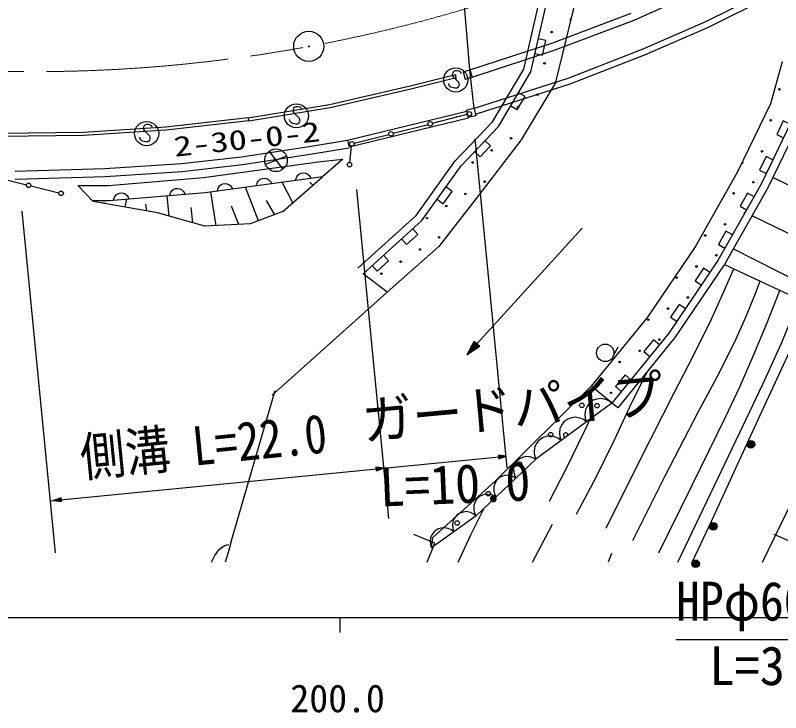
# Model space of a CAD drawing. Units: millimetres, scale not verified. Extents: x 40000 to 680000, y 20000 to 380000.
# Drawn here: x 246577 to 297078, y 198715 to 244708 of the extents above; entities that cross this region are included whole.
import ezdxf
from ezdxf.enums import TextEntityAlignment as Align

# ---------------------------------------------------------------- set-up
doc = ezdxf.new("R2010")
doc.units = ezdxf.units.MM
doc.header["$LTSCALE"] = 1000
doc.linetypes.add('CHAIN', pattern=[18.5, 12, -1.5, 3.5, -1.5])
for name, color, linetype, lineweight in [('M-BGD', 7, 'Continuous', 25), ('M-BMK', 2, 'CHAIN', 13), ('M-STR-STR1', 1, 'Continuous', 25), ('M-TTL-BAND', 7, 'Continuous', 25)]:
    doc.layers.add(name, color=color, linetype=linetype, lineweight=lineweight)
doc.layers.add('M-BMK-SRVR', color=3, linetype='Continuous')
doc.styles.add('ＭＳ ゴシック', font='')
doc.styles.get('ＭＳ ゴシック').set_extended_font_data('MS Gothic')

# ---------------------------------------------------------------- blocks, each defined once
blk = doc.blocks.new('BUHIN60')
at = {"color": 7, "linetype": 'Continuous', "lineweight": 25}
blk.add_line((170, -548), (883, -327), dxfattribs=at)
blk.add_circle((0, 0), 574, dxfattribs=at)
blk = doc.blocks.new('BUHIN63')
at = {"color": 3, "linetype": 'Continuous', "lineweight": 25}
for p, q in [((93, 741), (-89, -739)), ((687, -292), (-684, 294))]:
    blk.add_line(p, q, dxfattribs=at)
blk.add_circle((0, 0), 746, dxfattribs=at)
blk = doc.blocks.new('BUHIN65')
at = {"color": 7, "linetype": 'Continuous', "lineweight": 25}
blk.add_lwpolyline([(571, 42), (591, 104), (585, 170), (557, 251), (495, 359), (419, 435), (323, 481), (221, 482), (139, 440), (89, 407), (36, 339), (25, 268), (25, -235), (-14, -313), (-85, -390), (-172, -431), (-252, -445), (-342, -432), (-435, -343), (-527, -183), (-556, -108), (-563, -24), (-543, 61), (-491, 156)], dxfattribs=at)
blk.add_circle((0, 0), 796, dxfattribs=at)
blk = doc.blocks.new('BUHIN90')
at = {"color": 7, "linetype": 'Continuous', "lineweight": 25}
blk.add_circle((0, 0), 149, dxfattribs=at)
blk = doc.blocks.new('BUHIN93')
at = {"color": 7, "linetype": 'Continuous', "lineweight": 25}
blk.add_circle((0, 0), 149, dxfattribs=at)
blk = doc.blocks.new('BUHIN99')
at = {"color": 7, "linetype": 'Continuous', "lineweight": 25}
for radius in [249, 220, 191, 161, 132, 97.5, 67.5, 38.8, 7.5]:
    blk.add_circle((86, -233), radius, dxfattribs=at)
blk = doc.blocks.new('BUHIN102')
at = {"color": 7, "linetype": 'Continuous', "lineweight": 25}
for radius in [249, 220, 191, 161, 132, 97.5, 67.5, 38.8, 7.5]:
    blk.add_circle((84, -234), radius, dxfattribs=at)
blk = doc.blocks.new('BUHIN148')
at = {"color": 7, "linetype": 'Continuous', "lineweight": 25}
blk.add_lwpolyline([(1029, -155), (987, 94), (894, 313), (727, 569), (519, 727), (289, 840), (-30, 888), (-283, 847), (-528, 758), (-762, 562), (-911, 379), (-1029, 155)], dxfattribs=at)
blk = doc.blocks.new('BUHIN149')
at = {"color": 7, "linetype": 'Continuous', "lineweight": 25}
blk.add_lwpolyline([(903, -26), (841, 184), (738, 363), (567, 567), (372, 681), (162, 754), (-118, 762), (-332, 701), (-534, 598), (-716, 404), (-825, 231), (-903, 26)], dxfattribs=at)
blk = doc.blocks.new('BUHIN150')
at = {"color": 7, "linetype": 'Continuous', "lineweight": 25}
blk.add_lwpolyline([(894, -145), (861, 71), (782, 263), (639, 488), (460, 627), (261, 729), (-17, 774), (-238, 741), (-452, 665), (-658, 497), (-789, 339), (-894, 145)], dxfattribs=at)
blk = doc.blocks.new('BUHIN170')
at = {"color": 7, "linetype": 'Continuous', "lineweight": 25}
blk.add_lwpolyline([(-398, 302), (-297, 370), (-190, 411), (-48, 441), (76, 423), (191, 379), (314, 286), (387, 187), (438, 72), (449, -74), (438, -188), (398, -302)], dxfattribs=at)
blk = doc.blocks.new('BUHIN171')
at = {"color": 7, "linetype": 'Continuous', "lineweight": 25}
blk.add_lwpolyline([(-380, 325), (-275, 386), (-166, 421), (-23, 443), (100, 418), (212, 368), (330, 267), (397, 164), (441, 47), (444, -100), (426, -213), (380, -325)], dxfattribs=at)
blk = doc.blocks.new('BUHIN191')
at = {"color": 7, "linetype": 'Continuous', "lineweight": 25}
blk.add_lwpolyline([(-499, 26), (-525, -474), (474, -525), (499, -26)], dxfattribs=at)
blk = doc.blocks.new('BUHIN195')
at = {"color": 7, "linetype": 'Continuous', "lineweight": 25}
blk.add_lwpolyline([(-423, -267), (-156, -690), (690, -156), (423, 267)], dxfattribs=at)
blk = doc.blocks.new('BUHIN208')
at = {"color": 7, "linetype": 'Continuous', "lineweight": 25}
blk.add_lwpolyline([(472, 165), (307, 637), (-637, 307), (-472, -165)], dxfattribs=at)
blk = doc.blocks.new('BUHIN209')
at = {"color": 7, "linetype": 'Continuous', "lineweight": 25}
blk.add_lwpolyline([(482, 133), (349, 615), (-615, 349), (-482, -133)], dxfattribs=at)
blk = doc.blocks.new('BUHIN210')
at = {"color": 7, "linetype": 'Continuous', "lineweight": 25}
blk.add_lwpolyline([(491, 95), (396, 586), (-586, 396), (-491, -95)], dxfattribs=at)
blk = doc.blocks.new('BUHIN211')
at = {"color": 7, "linetype": 'Continuous', "lineweight": 25}
blk.add_lwpolyline([(497, 50), (447, 548), (-548, 447), (-497, -50)], dxfattribs=at)
blk = doc.blocks.new('BUHIN246')
at = {"color": 7, "linetype": 'Continuous', "lineweight": 25}
for radius in [995, 30]:
    blk.add_circle((0, 0), radius, dxfattribs=at)
blk = doc.blocks.new('BUHIN250')
at = {"color": 7, "linetype": 'Continuous', "lineweight": 25}
for points in [[(0, 0), (-307, 414), (-466, 221)], [(-79, 65), (-418, 230), (-307, 365)], [(-118, 97), (-391, 233), (-304, 339)], [(-157, 129), (-365, 235), (-301, 312)], [(-196, 161), (-339, 238), (-299, 286)]]:
    blk.add_lwpolyline(points, close=True, dxfattribs=at)
for points in [[(-40, 33), (-444, 227), (-309, 392), (-41, 33)], [(-304, 250), (-236, 194), (-312, 240), (-296, 260), (-236, 194)]]:
    blk.add_lwpolyline(points, dxfattribs=at)

msp = doc.modelspace()

# ---------------------------------------------------------------- linework, layer by layer
at = {"layer": 'M-BGD'}
for p, q in [((280125, 241160), (282426, 251310)), ((280595, 240972), (282914, 251199)), ((282232, 240301), (284914, 251183)), ((287404, 244391), (292504, 246687)), ((282033, 242896), (287212, 244853)), ((282200, 242425), (287404, 244391)), ((276576, 241107), (282033, 242896)), ((276732, 240632), (282200, 242425)), ((297171, 241641), (296399, 238862)), ((276120, 240972), (276576, 241107)), ((276120, 240972), (276262, 240493)), ((276576, 241107), (276718, 240628)), ((278056, 237685), (280125, 241160)), ((278457, 237380), (280595, 240972)), ((272624, 240062), (275624, 240805)), ((272672, 239868), (275672, 240611)), ((275624, 240805), (275637, 240446)), ((276262, 240493), (276718, 240628)), ((267311, 238831), (272624, 240062)), ((282232, 240301), (279960, 236485)), ((267350, 238634), (272672, 239868)), ((261943, 237948), (267311, 238831)), ((261975, 237751), (267350, 238634)), ((276856, 238573), (276339, 238452)), ((276339, 238452), (276453, 237965)), ((276856, 238573), (276970, 238086)), ((296399, 238862), (294239, 234376)), ((261943, 237948), (256498, 237323)), ((261943, 237948), (261966, 237749)), ((276374, 238357), (268505, 236453)), ((276480, 237919), (268610, 236016)), ((274098, 237591), (276393, 238178)), ((276970, 238086), (276453, 237965)), ((298043, 238243), (295790, 233563)), ((298513, 238066), (296233, 233331)), ((261966, 237749), (256521, 237125)), ((271513, 236929), (273807, 237516)), ((275600, 235111), (278056, 237685)), ((278457, 237380), (275987, 234792)), ((251070, 236977), (245611, 236920)), ((256498, 237323), (251070, 236977)), ((256511, 237124), (251077, 236777)), ((268927, 236267), (271222, 236854)), ((251077, 236777), (245607, 236720)), ((268505, 236453), (265959, 236039)), ((268505, 236453), (268610, 236016)), ((279041, 214869), (276917, 236572)), ((279960, 236485), (277145, 232826)), ((265959, 236039), (261502, 235362)), ((268588, 235940), (266042, 235526)), ((268646, 235010), (268765, 236080)), ((261502, 235362), (257548, 234907)), ((266037, 235525), (261571, 234847)), ((257548, 234907), (252475, 234579)), ((261571, 234847), (257595, 234389)), ((259002, 234007), (266731, 235065)), ((266731, 235065), (268181, 235231)), ((268181, 235231), (266866, 234074)), ((273031, 231507), (275600, 235111)), ((252475, 234579), (246562, 234410)), ((257595, 234389), (252499, 234059)), ((273407, 231172), (275987, 234792)), ((294239, 234376), (291411, 229395)), ((245450, 233993), (247305, 233535)), ((252499, 234059), (246577, 233890)), ((252728, 233492), (259002, 234007)), ((259111, 233013), (266866, 234074)), ((264226, 231762), (266866, 234074)), ((301920, 231381), (296561, 234013)), ((247596, 233463), (249451, 233005)), ((250705, 233480), (252728, 233492)), ((250705, 233480), (251713, 232428)), ((262618, 231151), (261773, 233377)), ((264886, 232340), (264178, 233707)), ((266206, 233496), (266015, 233714)), ((295790, 233563), (292933, 228531)), ((296233, 233331), (293368, 228284)), ((252772, 232492), (259111, 233013)), ((256734, 231452), (256594, 232814)), ((259826, 230832), (259470, 233062)), ((271229, 211515), (269104, 233217)), ((277145, 232826), (274519, 229459)), ((251658, 232485), (252772, 232492)), ((255954, 231672), (251713, 232428)), ((252420, 232302), (252437, 232394)), ((253834, 232050), (253932, 232604)), ((263690, 231558), (263145, 232503)), ((247002, 231802), (249208, 209260)), ((255247, 231798), (255199, 232252)), ((258294, 231013), (258177, 232030)), ((261330, 230909), (260841, 232121)), ((259075, 230794), (255954, 231672)), ((264226, 231762), (262082, 230948)), ((269187, 228039), (273031, 231507)), ((300657, 228809), (295190, 231494)), ((262082, 230948), (259075, 230794)), ((269522, 227668), (273407, 231172)), ((283981, 230670), (276360, 222311)), ((274519, 229459), (271119, 226445)), ((291483, 229511), (288297, 224796)), ((299512, 226478), (293951, 229311)), ((292933, 228531), (289703, 223750)), ((293368, 228284), (299079, 225595)), ((293348, 228251), (290104, 223451)), ((271119, 226445), (269522, 227668)), ((271119, 226445), (263519, 219662)), ((288297, 224796), (284579, 220244)), ((289703, 223750), (285935, 219137)), ((290104, 223451), (286322, 218820)), ((278228, 213979), (284579, 220244)), ((286322, 218820), (284579, 220244)), ((260800, 209919), (263732, 219965)), ((285935, 219137), (280915, 215429)), ((248873, 212686), (278967, 215632)), ((280915, 215429), (276974, 211707)), ((274129, 210270), (278228, 213979)), ((295875, 208641), (297852, 212704)), ((276974, 211707), (274034, 209589)), ((291240, 208641), (292400, 211110)), ((274261, 209906), (272868, 210461)), ((274034, 209589), (274129, 210270)), ((298015, 209870), (296637, 210462)), ((273757, 208641), (274261, 209906)), ((305180, 203530), (290159, 203530))]:
    msp.add_line(p, q, dxfattribs=at)
for points in [[(279270, 238747), (279700, 238491), (280211, 239350), (279782, 239606)], [(292400, 211110), (295725, 218331), (299079, 225595), (305172, 238003)], [(276876, 235725), (277238, 235379), (277929, 236103), (277567, 236448)], [(274406, 232575), (274814, 232285), (275394, 233099), (274987, 233389)], [(285560, 210893), (287782, 215356), (290045, 219810), (291302, 222231), (292504, 224677), (293251, 226332), (293977, 227997)], [(287317, 210061), (289464, 214328), (291665, 218570), (292885, 220857), (294055, 223178), (294764, 224763), (295418, 226372), (295576, 226771), (295732, 227171)], [(289034, 209247), (291228, 213724), (293436, 218208), (294381, 220204), (295270, 222225), (296163, 224387), (297031, 226560)], [(290293, 208650), (292442, 213152), (294599, 217661), (295900, 220384), (297146, 223129), (297730, 224538), (298293, 225965)], [(276429, 222386), (276860, 223174), (277174, 222888), (276431, 222388)], [(276891, 222893), (276771, 222761), (276872, 222909), (276909, 222876), (276771, 222761)], [(283614, 211816), (284893, 214250), (286117, 216711), (287122, 218876), (288179, 221011), (288239, 221125), (288298, 221240)], [(281824, 212664), (283009, 214967), (284139, 217292), (284326, 217689), (284513, 218086)], [(249158, 212714), (249582, 212862), (249602, 212651), (249159, 212714)], [(249499, 212747), (249410, 212738), (249498, 212760), (249500, 212735), (249410, 212738)], [(275789, 208641), (276643, 210454), (277535, 212245)], [(280699, 208641), (281363, 209895), (282030, 211148)], [(259515, 208641), (259739, 209071), (260001, 209445), (260186, 209613), (260411, 209736), (260540, 209778), (260673, 209814)], [(260800, 209919), (260616, 209280), (260431, 208641)], [(285911, 209221), (285807, 208931), (285703, 208641)]]:
    msp.add_lwpolyline(points, dxfattribs=at)
for points in [[(276360, 222311), (277219, 222881), (276849, 223218)], [(276498, 222462), (276862, 223121), (277121, 222885)], [(276566, 222536), (276865, 223068), (277068, 222883)], [(276635, 222612), (276867, 223015), (277015, 222881)], [(276702, 222686), (276870, 222962), (276962, 222878)], [(249107, 212709), (249617, 212633), (249592, 212882)], [(249209, 212719), (249565, 212842), (249582, 212667)], [(249259, 212724), (249548, 212821), (249561, 212684)], [(249310, 212729), (249531, 212801), (249541, 212701)], [(249359, 212734), (249514, 212780), (249520, 212718)]]:
    msp.add_lwpolyline(points, close=True, dxfattribs=at)
for centre, radius in [((281961, 243607), 49.8), ((281492, 241538), 49.8), ((281023, 239469), 49.8), ((296996, 239828), 49.8), ((279754, 238669), 49.8), ((296424, 237785), 49.8), ((268782, 236229), 149), ((279285, 236600), 49.8), ((278016, 235801), 49.8), ((295853, 235742), 49.8), ((268629, 234861), 149), ((276747, 235001), 49.8), ((277547, 233732), 49.8), ((295281, 233699), 49.8), ((276278, 232932), 49.8), ((293974, 232963), 49.8), ((275009, 232132), 49.8), ((273740, 231332), 49.8), ((293402, 230920), 49.8), ((274540, 230063), 49.8), ((292095, 230185), 49.8), ((273271, 229263), 49.8), ((292831, 228877), 49.8), ((272002, 228464), 49.8), ((291524, 228142), 49.8), ((270733, 227664), 49.8), ((290216, 227406), 49.8), ((290952, 226099), 49.8), ((289645, 225363), 49.8), ((288338, 224627), 49.8), ((289073, 223320), 49.8), ((287766, 222585), 49.8), ((286459, 221849), 49.8), ((285888, 219806), 49.8), ((283957, 218990), 149), ((284956, 218961), 149), ((281900, 217048), 149), ((279844, 215106), 149), ((277788, 213163), 149), ((275732, 211221), 149)]:
    msp.add_circle(centre, radius, dxfattribs=at)
for centre, radius, start, end in [((283230, 244407), 49.8, 60.9491, 271.361), ((282761, 242338), 49.8, 108.4009, 223.9092), ((280554, 237400), 49.8, 116.9626, 181.5064), ((294545, 235006), 49.8, 240.9746, 67.6091), ((294710, 231656), 49.8, 62.9269, 237.9125), ((282900, 217019), 149, 354.545, 258.3553)]:
    msp.add_arc(centre, radius, start, end, dxfattribs=at)
at = {"layer": 'M-BMK'}
msp.add_arc((247751, 340992), 100000, 228.11121, 310.58716, dxfattribs=at)
at = {"layer": 'M-STR-STR1'}
for p, q in [((276576, 241107), (275889, 249223)), ((297118, 246763), (292117, 244273)), ((297310, 246412), (292286, 243910)), ((292117, 244273), (287992, 242471)), ((292286, 243910), (288145, 242101)), ((287992, 242471), (283029, 240545)), ((288145, 242101), (283163, 240167)), ((276856, 238573), (276576, 241107)), ((283029, 240545), (276856, 238573)), ((283163, 240167), (276977, 238192))]:
    msp.add_line(p, q, dxfattribs=at)
at = {"layer": 'M-TTL-BAND'}
for p, q in [((40000, 205000), (579000, 205000)), ((268000, 205000), (268000, 204000))]:
    msp.add_line(p, q, dxfattribs=at)

# ---------------------------------------------------------------- block references
at = {"layer": 'M-BGD', "rotation": 45}
for name, p in [('BUHIN246', (265940, 242660)), ('BUHIN195', (280981, 242677)), ('BUHIN65', (275637, 240446)), ('BUHIN65', (265125, 238079)), ('BUHIN93', (276538, 238215)), ('BUHIN65', (255242, 236905)), ('BUHIN93', (273953, 237553)), ('BUHIN208', (297480, 237073)), ('BUHIN93', (271367, 236891)), ('BUHIN208', (296353, 234733)), ('BUHIN170', (265574, 233897)), ('BUHIN170', (262988, 233544)), ('BUHIN90', (247451, 233499)), ('BUHIN171', (257261, 232867)), ('BUHIN170', (260403, 233190)), ('BUHIN90', (249597, 232969)), ('BUHIN171', (253563, 232574)), ('BUHIN209', (295076, 232305)), ('BUHIN191', (272435, 230296)), ('BUHIN209', (293647, 229789)), ('BUHIN191', (270493, 228544)), ('BUHIN210', (292126, 227336)), ('BUHIN210', (290510, 224945)), ('BUHIN60', (285502, 222447)), ('BUHIN211', (288761, 222597)), ('BUHIN211', (286877, 220290)), ('BUHIN148', (285098, 218519)), ('BUHIN148', (283425, 217283)), ('BUHIN148', (281751, 216047)), ('BUHIN99', (294891, 216519)), ('BUHIN250', (278967, 215626)), ('BUHIN149', (280258, 214808)), ('BUHIN250', (270884, 214841)), ('BUHIN149', (278944, 213568)), ('BUHIN149', (277631, 212327)), ('BUHIN150', (276239, 211178)), ('BUHIN150', (274769, 210118)), ('BUHIN102', (292400, 211110)), ('BUHIN99', (292400, 211110)), ('BUHIN102', (291240, 208641))]:
    msp.add_blockref(name, p, dxfattribs=at)
at = {"layer": 'M-BMK-SRVR', "rotation": 45}
msp.add_blockref('BUHIN63', (263778, 235147), dxfattribs=at)

# ---------------------------------------------------------------- texts
at = {"layer": 'M-BGD', "style": 'ＭＳ ゴシック'}
for s, rotation, width, p in [('ガードパイプ', 5.3, 0.95, (269648, 215900)), ('側溝 L=22.0', 5.7, 0.85, (251067, 213502)), ('L=10.0', 2.4, 0.95, (270702, 211539))]:
    msp.add_text(s, height=2566, rotation=rotation, dxfattribs=dict(at, width=width)).set_placement(p, align=Align.BOTTOM_LEFT)
for s, width, p in [('HPφ600.0', 0.9, (290181, 204017)), ('L=3.5', 0.95, (292381, 199764))]:
    msp.add_text(s, height=2566, dxfattribs=dict(at, width=width)).set_placement(p, align=Align.BOTTOM_LEFT)
at = {"layer": 'M-BMK-SRVR', "style": 'ＭＳ ゴシック', "width": 1.35}
msp.add_text('2-30-0-2', height=1320, rotation=6.1, dxfattribs=at).set_placement((257145, 234987), align=Align.BOTTOM_LEFT)
at = {"layer": 'M-TTL-BAND', "style": 'ＭＳ ゴシック'}
msp.add_text('200.0', height=1833, dxfattribs=at).set_placement((267844, 198195), align=Align.BOTTOM_CENTER)

doc.saveas('drawing.dxf')
